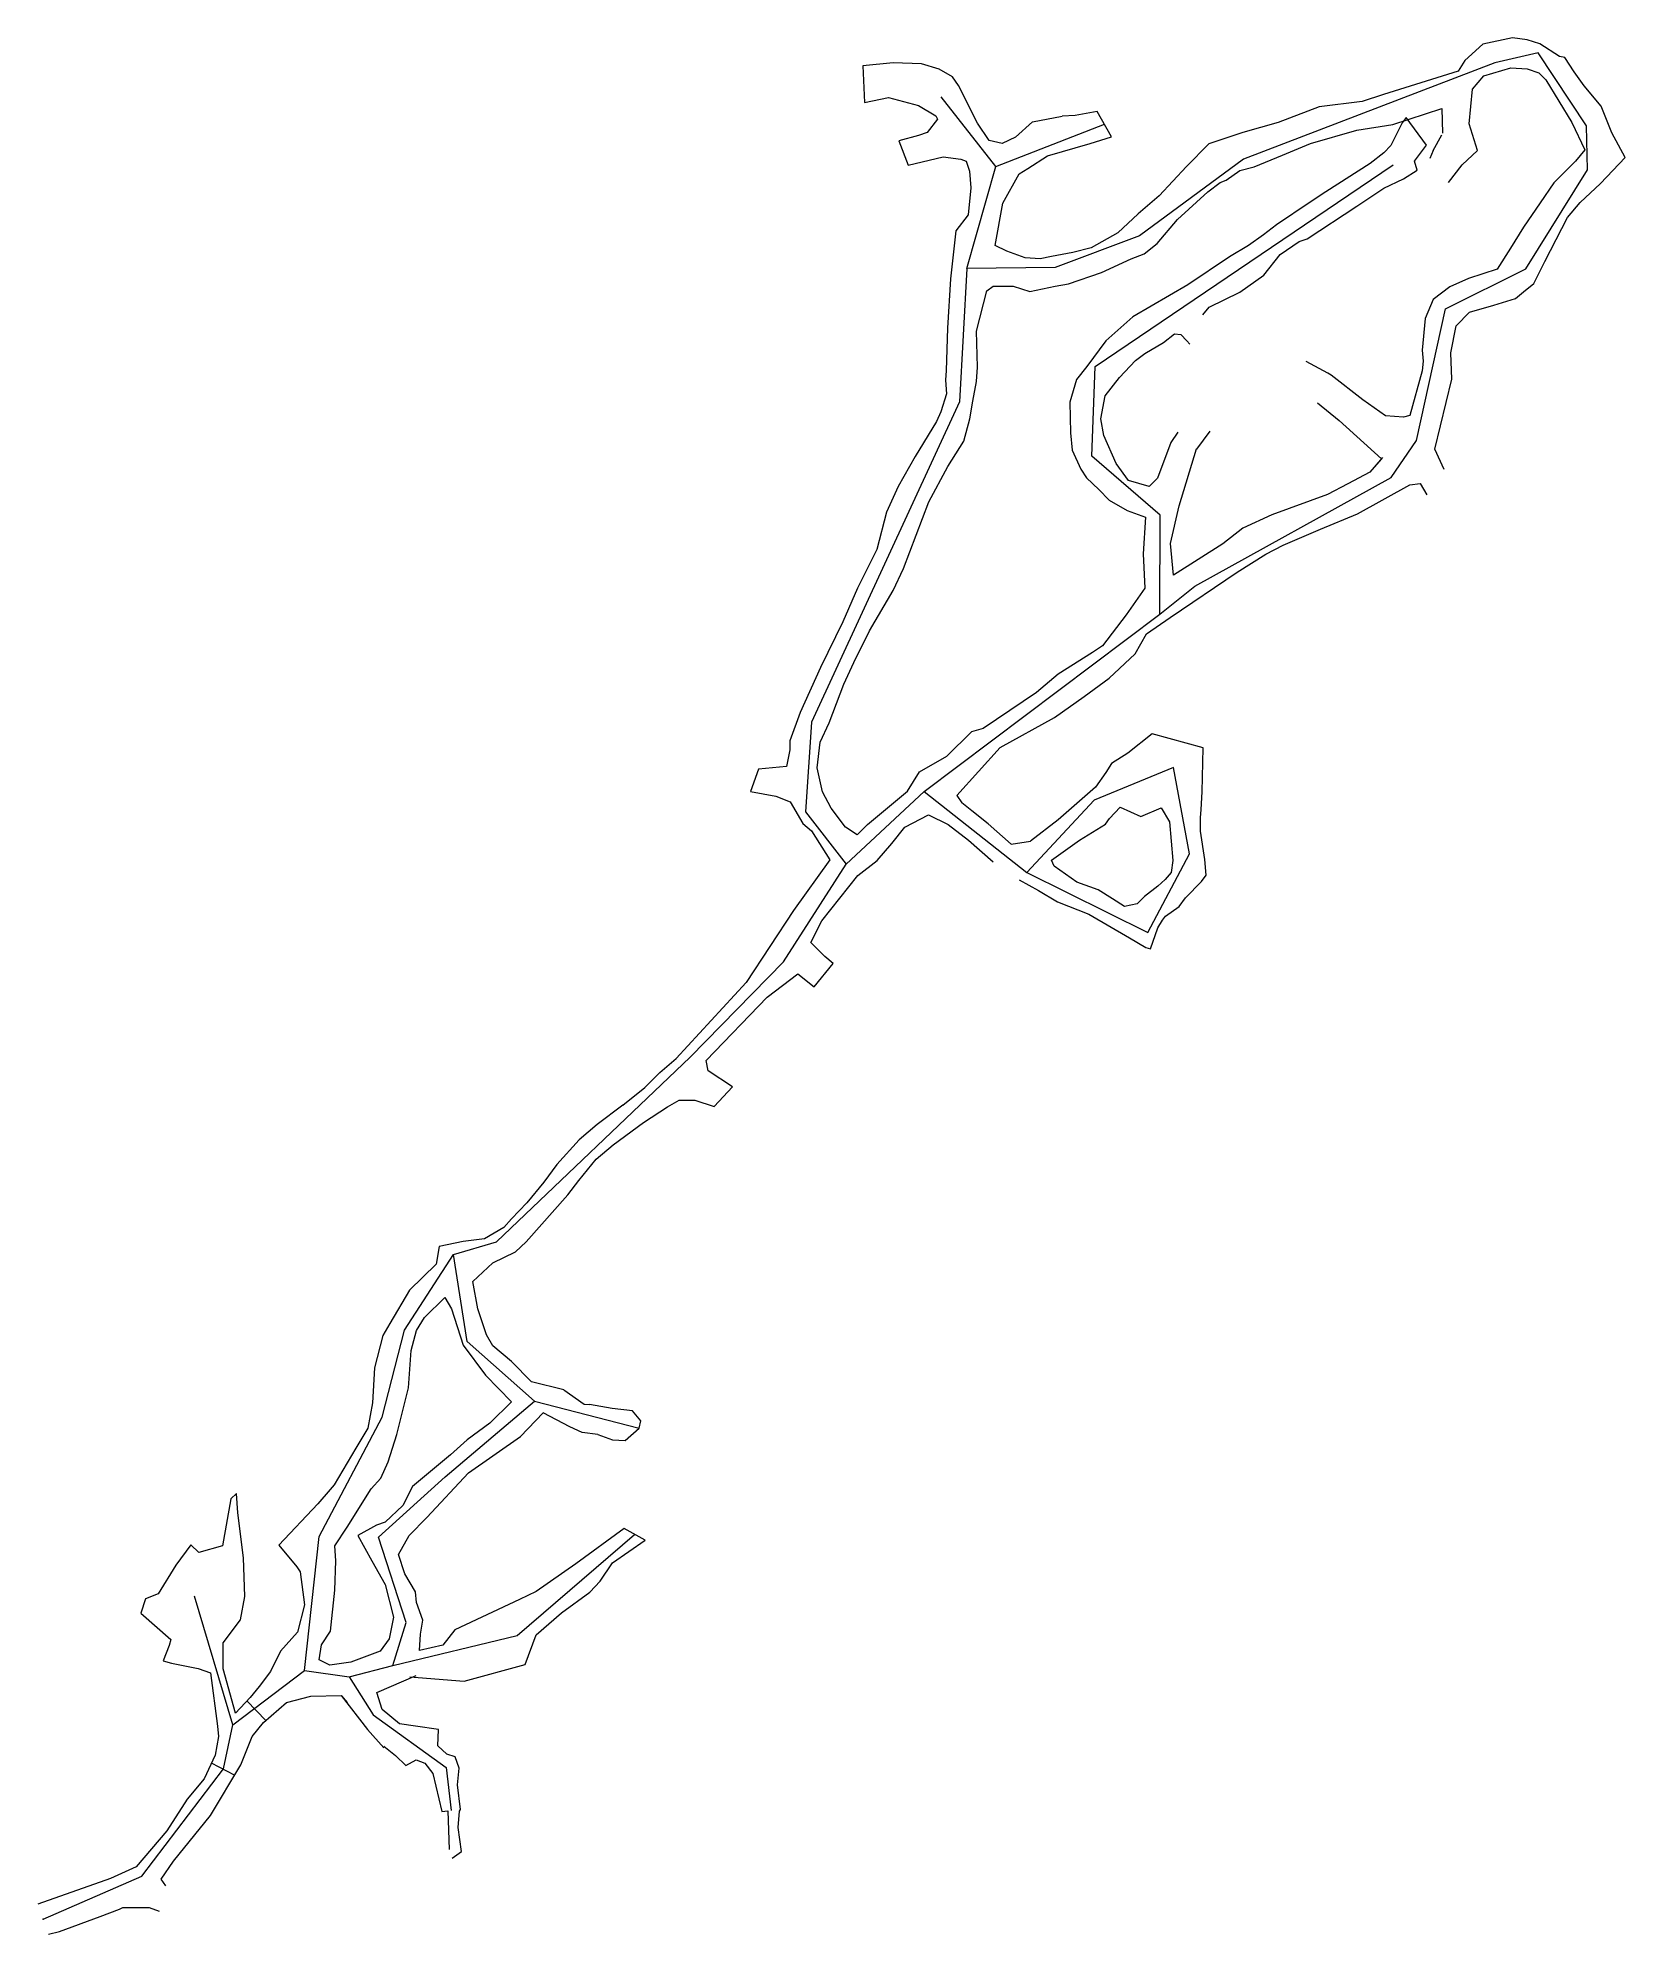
# Model space of a CAD drawing. Header units: millimetres. Extents: x 751730 to 751907, y 4175372 to 4175582.
import ezdxf

# ---------------------------------------------------------------- set-up
doc = ezdxf.new("R2010")
doc.units = ezdxf.units.MM
for name, color, linetype, lineweight in [('720', 5, 'Continuous', 13), ('GEOFENCE', 3, 'Continuous', 0), ('INIT_COORD', 5, 'Continuous', 0)]:
    doc.layers.add(name, color=color, linetype=linetype, lineweight=lineweight)

msp = doc.modelspace()

# ---------------------------------------------------------------- linework, layer by layer
at = {"layer": '720', "lineweight": 0}
for p, q in [((751890.83, 4175581.57, 742.21), (751888.86, 4175579.76, 743.6)), ((751894.14, 4175582.27, 743.39), (751890.83, 4175581.57, 742.21)), ((751895.79, 4175582.04, 742.8), (751894.14, 4175582.27, 743.39)), ((751897.18, 4175581.6, 742.3), (751895.79, 4175582.04, 742.8)), ((751899.35, 4175580.2, 742.21), (751897.18, 4175581.6, 742.3)), ((751825.3, 4175579.51, 743.74), (751821.92, 4175579.16, 743.97)), ((751828.45, 4175579.38, 743.44), (751825.3, 4175579.51, 743.74)), ((751830.43, 4175578.8, 742.65), (751828.45, 4175579.38, 743.44)), ((751888.86, 4175579.76, 743.6), (751888.11, 4175578.59, 743.88)), ((751899.97, 4175580.08, 742.21), (751899.35, 4175580.2, 742.21)), ((751900.99, 4175578.5, 741.8), (751899.97, 4175580.08, 742.21)), ((751821.92, 4175579.16, 743.97), (751822.11, 4175575.1, 743.87)), ((751831.91, 4175577.94, 742.2), (751830.43, 4175578.8, 742.65)), ((751832.57, 4175576.99, 742.28), (751831.91, 4175577.94, 742.2)), ((751888.11, 4175578.59, 743.88), (751879.8, 4175575.98, 744.32)), ((751889.69, 4175576.57, 743.81), (751890.96, 4175578.06, 743.5)), ((751890.96, 4175578.06, 743.5), (751893.97, 4175578.96, 743.4)), ((751893.97, 4175578.96, 743.4), (751895.79, 4175578.83, 742.8)), ((751895.79, 4175578.83, 742.8), (751897.06, 4175578.38, 742.21)), ((751897.06, 4175578.38, 742.21), (751897.86, 4175577.62, 741.87)), ((751897.86, 4175577.62, 741.87), (751900.72, 4175572.88, 740.49)), ((751902.1, 4175576.93, 741.53), (751900.99, 4175578.5, 741.8)), ((751822.11, 4175575.1, 743.87), (751824.8, 4175575.64, 743.78)), ((751824.8, 4175575.64, 743.78), (751828.14, 4175574.77, 742.8)), ((751834.69, 4175572.81, 741.51), (751832.57, 4175576.99, 742.28)), ((751877.44, 4175575.19, 744.39), (751872.66, 4175574.61, 744.41)), ((751879.8, 4175575.98, 744.32), (751877.44, 4175575.19, 744.39)), ((751889.34, 4175572.73, 743.95), (751889.69, 4175576.57, 743.81)), ((751903.99, 4175574.67, 740.49), (751902.1, 4175576.93, 741.53)), ((751828.14, 4175574.77, 742.8), (751830.06, 4175573.62, 742.2)), ((751830.23, 4175573.25, 742.29), (751829.07, 4175571.76, 742.66)), ((751830.06, 4175573.62, 742.2), (751830.23, 4175573.25, 742.29)), ((751840.8, 4175572.94, 741.48), (751838.9, 4175571.26, 741.17)), ((751840.8, 4175572.94, 741.48), (751844.1, 4175573.56, 741.58)), ((751845.54, 4175573.66, 741.58), (751844.1, 4175573.56, 741.58)), ((751847.97, 4175574.09, 741.58), (751845.54, 4175573.66, 741.58)), ((751849.58, 4175571.28, 741.58), (751847.97, 4175574.09, 741.58)), ((751872.66, 4175574.61, 744.41), (751868.1, 4175572.86, 743.86)), ((751880.83, 4175572.64, 744.32), (751886.27, 4175574.41, 744.31)), ((751882.34, 4175573.43, 734.2), (751881.88, 4175572.84, 734.2)), ((751884.6, 4175570.36, 734.2), (751882.34, 4175573.43, 734.2)), ((751886.27, 4175574.41, 744.31), (751886.36, 4175571.69, 744.48)), ((751905.19, 4175571.74, 740.31), (751903.99, 4175574.67, 740.49)), ((751828.11, 4175571.44, 742.09), (751825.95, 4175570.83, 742.27)), ((751825.95, 4175570.83, 742.27), (751826.96, 4175568.13, 742.02)), ((751829.07, 4175571.76, 742.66), (751828.11, 4175571.44, 742.09)), ((751835.98, 4175570.87, 741.19), (751834.69, 4175572.81, 741.51)), ((751837.41, 4175570.55, 741.05), (751835.98, 4175570.87, 741.19)), ((751838.9, 4175571.26, 741.17), (751837.41, 4175570.55, 741.05)), ((751847.22, 4175570.53, 741.58), (751849.58, 4175571.28, 741.58)), ((751864.18, 4175571.76, 743.7), (751860.41, 4175570.49, 742.9)), ((751868.1, 4175572.86, 743.86), (751864.18, 4175571.76, 743.7)), ((751871.71, 4175570.53, 744.07), (751876.83, 4175572.03, 744.32)), ((751876.83, 4175572.03, 744.32), (751880.83, 4175572.64, 744.32)), ((751881.88, 4175572.84, 734.2), (751880.61, 4175570.31, 734.2)), ((751885.33, 4175569.77, 743.8), (751886.27, 4175571.51, 743.68)), ((751890.25, 4175569.77, 743.95), (751889.34, 4175572.73, 743.95)), ((751900.72, 4175572.88, 740.49), (751902.18, 4175569.82, 739.44)), ((751906.65, 4175568.97, 740.43), (751905.19, 4175571.74, 740.31)), ((751826.96, 4175568.13, 742.02), (751830.85, 4175569.07, 741.82)), ((751830.85, 4175569.07, 741.82), (751832.82, 4175568.81, 741.25)), ((751832.82, 4175568.81, 741.25), (751833.41, 4175568.57, 741.13)), ((751840.26, 4175567.76, 740.91), (751842.47, 4175569.17, 741.51)), ((751842.47, 4175569.17, 741.51), (751847.22, 4175570.53, 741.58)), ((751860.41, 4175570.49, 742.9), (751857.92, 4175568, 742.96)), ((751865.42, 4175567.94, 743.57), (751868.59, 4175569.25, 744.01)), ((751868.59, 4175569.25, 744.01), (751871.71, 4175570.53, 744.07)), ((751879.83, 4175569.49, 734.1), (751878.32, 4175568.33, 734.03)), ((751880.61, 4175570.31, 734.2), (751879.83, 4175569.49, 734.1)), ((751883.25, 4175568.59, 734.2), (751884.6, 4175570.36, 734.2)), ((751885.33, 4175569.77, 743.8), (751884.96, 4175568.86, 744.36)), ((751888.53, 4175568.17, 743.95), (751890.25, 4175569.77, 743.95)), ((751902.18, 4175569.82, 739.44), (751901.15, 4175568.59, 739.21)), ((751903.93, 4175566.09, 739.44), (751906.65, 4175568.97, 740.43)), ((751833.41, 4175568.57, 741.13), (751833.79, 4175567.48, 740.92)), ((751833.79, 4175567.48, 740.92), (751833.93, 4175565.63, 740.72)), ((751837.49, 4175563.9, 740.13), (751839.3, 4175567.15, 740.51)), ((751839.3, 4175567.15, 740.51), (751840.26, 4175567.76, 740.91)), ((751857.92, 4175568, 742.96), (751854.88, 4175564.74, 741.86)), ((751862.31, 4175566.47, 742.9), (751863.83, 4175567.53, 743.25)), ((751863.83, 4175567.53, 743.25), (751865.42, 4175567.94, 743.57)), ((751878.32, 4175568.33, 734.03), (751873.39, 4175565.15, 734.03)), ((751879.83, 4175565.59, 734.03), (751882.03, 4175566.62, 734.4)), ((751882.03, 4175566.62, 734.4), (751883.55, 4175567.57, 734.2)), ((751883.55, 4175567.57, 734.2), (751883.25, 4175568.59, 734.2)), ((751887.02, 4175566.21, 744.36), (751888.53, 4175568.17, 743.95)), ((751901.15, 4175568.59, 739.21), (751898.75, 4175566.16, 738.6)), ((751833.93, 4175565.63, 740.72), (751833.63, 4175562.61, 740.06)), ((751854.88, 4175564.74, 741.86), (751852.54, 4175562.73, 741.01)), ((751856.9, 4175562.11, 741.86), (751860.27, 4175565.17, 742.46)), ((751860.27, 4175565.17, 742.46), (751861.66, 4175566.21, 742.84)), ((751861.66, 4175566.21, 742.84), (751862.31, 4175566.47, 742.9)), ((751873.39, 4175565.15, 734.03), (751871.67, 4175564.01, 734.1)), ((751876.83, 4175563.59, 734.19), (751879.83, 4175565.59, 734.03)), ((751898.75, 4175566.16, 738.6), (751897.2, 4175563.94, 738.2)), ((751901.65, 4175564, 738.6), (751903.93, 4175566.09, 739.44)), ((751833.63, 4175562.61, 740.06), (751832.29, 4175560.84, 739.6)), ((751836.64, 4175559.21, 739.6), (751837.49, 4175563.9, 740.13)), ((751852.54, 4175562.73, 741.01), (751850.29, 4175560.62, 740.8)), ((751871.67, 4175564.01, 734.1), (751867.93, 4175561.5, 734)), ((751871.33, 4175559.95, 734.01), (751876.83, 4175563.59, 734.19)), ((751897.2, 4175563.94, 738.2), (751895.38, 4175561.26, 738.24)), ((751900.25, 4175562.33, 738.2), (751901.65, 4175564, 738.6)), ((751832.29, 4175560.84, 739.6), (751831.67, 4175555.5, 738.48)), ((751850.29, 4175560.62, 740.8), (751847.31, 4175558.96, 740.39)), ((751854.66, 4175559.42, 741.01), (751856.9, 4175562.11, 741.86)), ((751866.45, 4175560.39, 734.12), (751864.81, 4175559.2, 734.1)), ((751867.93, 4175561.5, 734), (751866.45, 4175560.39, 734.12)), ((751895.38, 4175561.26, 738.24), (751893.91, 4175558.92, 737.53)), ((751897.73, 4175557.42, 738.08), (751900.25, 4175562.33, 738.2)), ((751837.96, 4175558.56, 739.57), (751836.64, 4175559.21, 739.6)), ((751839.97, 4175557.83, 739.9), (751837.96, 4175558.56, 739.57)), ((751845.26, 4175558.41, 740.25), (751842.9, 4175557.97, 740.24)), ((751847.31, 4175558.96, 740.39), (751845.26, 4175558.41, 740.25)), ((751851.75, 4175557.71, 740.65), (751853.21, 4175558.27, 740.88)), ((751853.21, 4175558.27, 740.88), (751854.66, 4175559.42, 741.01)), ((751864.81, 4175559.2, 734.1), (751862.7, 4175557.95, 734.3)), ((751866.52, 4175555.89, 733.91), (751868.33, 4175558.22, 734.11)), ((751868.33, 4175558.22, 734.11), (751870.42, 4175559.66, 733.96)), ((751870.42, 4175559.66, 733.96), (751871.33, 4175559.95, 734.01)), ((751893.91, 4175558.92, 738.24), (751892.44, 4175556.58, 737.53)), ((751841.66, 4175557.74, 740), (751839.97, 4175557.83, 739.9)), ((751842.9, 4175557.97, 740.24), (751841.66, 4175557.74, 740)), ((751844.78, 4175554.96, 740.49), (751848.46, 4175556.2, 740.45)), ((751848.46, 4175556.2, 740.45), (751851.75, 4175557.71, 740.65)), ((751862.7, 4175557.95, 734.3), (751858.04, 4175554.85, 733.81)), ((751892.44, 4175556.58, 737.53), (751889.24, 4175555.54, 737.41)), ((751896.52, 4175554.98, 738.12), (751897.73, 4175557.42, 738.08)), ((751831.67, 4175555.5, 738.48), (751831.33, 4175550.02, 737.69)), ((751834.56, 4175549.69, 737.69), (751835.72, 4175554.15, 738.48)), ((751835.72, 4175554.15, 738.48), (751836.41, 4175554.67, 739.08)), ((751836.41, 4175554.67, 739.08), (751838.65, 4175554.67, 739.76)), ((751838.65, 4175554.67, 739.76), (751840.51, 4175554.1, 740.26)), ((751840.51, 4175554.1, 740.26), (751843.3, 4175554.69, 740.37)), ((751843.3, 4175554.69, 740.37), (751844.78, 4175554.96, 740.49)), ((751858.04, 4175554.85, 733.81), (751851.93, 4175551.26, 733.3)), ((751860.43, 4175552.37, 734.15), (751863.82, 4175554.03, 733.96)), ((751863.82, 4175554.03, 733.96), (751866.52, 4175555.89, 733.91)), ((751887.19, 4175554.61, 737.41), (751885.34, 4175553.19, 737.41)), ((751889.24, 4175555.54, 737.41), (751887.19, 4175554.61, 737.41)), ((751894.47, 4175553.32, 737.53), (751895.38, 4175554.04, 737.97)), ((751895.38, 4175554.04, 737.97), (751896.52, 4175554.98, 738.12)), ((751859.71, 4175551.49, 734.08), (751860.43, 4175552.37, 734.15)), ((751885.34, 4175553.19, 737.41), (751884.44, 4175551.09, 737.41)), ((751889.35, 4175551.81, 737.41), (751892.05, 4175552.58, 737.53)), ((751892.05, 4175552.58, 737.53), (751894.47, 4175553.32, 737.53)), ((751831.33, 4175550.02, 737.69), (751831.19, 4175545.33, 736.6)), ((751851.93, 4175551.26, 733.3), (751848.95, 4175548.6, 733.45)), ((751884.44, 4175551.09, 737.41), (751884.12, 4175547.56, 737.41)), ((751887.27, 4175547.27, 737.49), (751887.89, 4175550.29, 737.41)), ((751887.89, 4175550.29, 737.41), (751889.35, 4175551.81, 737.41)), ((751834.69, 4175545.68, 737.1), (751834.56, 4175549.69, 737.69)), ((751848.95, 4175548.6, 733.45), (751846.85, 4175545.75, 733.6)), ((751853.27, 4175547.21, 733.34), (751855.37, 4175548.41, 733.66)), ((751855.37, 4175548.41, 733.66), (751856.58, 4175549.4, 734.04)), ((751856.58, 4175549.4, 734.04), (751857.28, 4175549.3, 734.17)), ((751857.28, 4175549.3, 734.17), (751857.96, 4175548.62, 734.74)), ((751857.96, 4175548.62, 734.74), (751858.28, 4175548.25, 734.77)), ((751834.56, 4175544.11, 736.6), (751834.69, 4175545.68, 737.1)), ((751846.85, 4175545.75, 733.6), (751845.68, 4175544.33, 733.8)), ((751850.45, 4175544.53, 733.62), (751852.26, 4175546.43, 733.45)), ((751852.26, 4175546.43, 733.45), (751853.27, 4175547.21, 733.34)), ((751873.6, 4175545.02, 740.02), (751871.21, 4175546.32, 739.08)), ((751884.21, 4175546.37, 737.41), (751884.09, 4175545.29, 737.3)), ((751884.12, 4175547.56, 737.41), (751884.21, 4175546.37, 737.41)), ((751887.41, 4175544.37, 737.3), (751887.27, 4175547.27, 737.49)), ((751831.19, 4175545.33, 736.6), (751831.14, 4175544.24, 736.6)), ((751831.14, 4175544.24, 736.6), (751831.22, 4175542.71, 736.4)), ((751834.18, 4175541.9, 736.4), (751834.56, 4175544.11, 736.6)), ((751845.68, 4175544.33, 733.8), (751844.93, 4175541.8, 734.2)), ((751848.86, 4175542.5, 733.8), (751850.45, 4175544.53, 733.62)), ((751873.97, 4175544.8, 739.74), (751873.6, 4175545.02, 740.02)), ((751877.49, 4175542.05, 738.5), (751873.97, 4175544.8, 739.74)), ((751884.09, 4175545.29, 737.3), (751882.74, 4175540.33, 737.08)), ((751885.5, 4175536.57, 736.73), (751887.41, 4175544.37, 737.3)), ((751831.22, 4175542.71, 736.4), (751830.61, 4175540.72, 735.3)), ((751833.82, 4175539.94, 735.3), (751834.18, 4175541.9, 736.4)), ((751844.93, 4175541.8, 734.2), (751845, 4175538.37, 734.19)), ((751848.39, 4175539.93, 733.94), (751848.86, 4175542.5, 733.8)), ((751872.47, 4175541.72, 739.95), (751874.87, 4175539.75, 738.79)), ((751880.04, 4175540.26, 737.85), (751877.49, 4175542.05, 738.5)), ((751830.12, 4175539.64, 734.91), (751827.76, 4175535.74, 734.33)), ((751830.61, 4175540.72, 735.3), (751830.12, 4175539.64, 734.91)), ((751833.15, 4175537.48, 734.91), (751833.82, 4175539.94, 735.3)), ((751848.71, 4175538.11, 734.04), (751848.39, 4175539.93, 733.94)), ((751874.87, 4175539.75, 738.79), (751879.57, 4175535.5, 737.24)), ((751882.02, 4175540.13, 737.74), (751880.04, 4175540.26, 737.85)), ((751882.74, 4175540.33, 737.08), (751882.02, 4175540.13, 737.74)), ((751831.37, 4175534.63, 734.49), (751833.15, 4175537.48, 734.91)), ((751845, 4175538.37, 734.19), (751845.19, 4175536.48, 734.23)), ((751850.11, 4175534.98, 734.2), (751848.71, 4175538.11, 734.04)), ((751856.16, 4175537.33, 733.3), (751854.68, 4175533.36, 733.82)), ((751856.96, 4175538.47, 733.42), (751856.16, 4175537.33, 733.3)), ((751859.07, 4175536.58, 734.65), (751860.54, 4175538.57, 733.67)), ((751827.76, 4175535.74, 734.33), (751825.86, 4175532.42, 733.52)), ((751845.19, 4175536.48, 734.23), (751846.16, 4175534.36, 734.38)), ((751857.09, 4175530.27, 734.2), (751859.03, 4175536.61, 733.27)), ((751879.71, 4175535.63, 736.65), (751878.29, 4175534.03, 736.04)), ((751879.57, 4175535.5, 737.24), (751878.29, 4175534.03, 736.04)), ((751886.55, 4175534.31, 737.13), (751885.5, 4175536.57, 736.73)), ((751829.29, 4175530.71, 733.44), (751831.37, 4175534.63, 734.49)), ((751846.16, 4175534.36, 734.38), (751846.8, 4175533.4, 734.38)), ((751846.8, 4175533.4, 734.38), (751848.18, 4175532.1, 734.33)), ((751851.47, 4175533.1, 734.01), (751850.11, 4175534.98, 734.2)), ((751853.76, 4175532.43, 734.23), (751851.47, 4175533.1, 734.01)), ((751854.68, 4175533.36, 733.82), (751853.76, 4175532.43, 734.23)), ((751878.29, 4175534.03, 736.04), (751875.85, 4175532.73, 735.94)), ((751825.86, 4175532.42, 733.52), (751824.56, 4175529.58, 732.79)), ((751848.18, 4175532.1, 734.33), (751849.32, 4175530.89, 734.26)), ((751849.32, 4175530.89, 734.26), (751851.32, 4175529.75, 734.23)), ((751873.59, 4175531.54, 735.73), (751867.41, 4175529.28, 735.44)), ((751875.85, 4175532.73, 735.94), (751873.59, 4175531.54, 735.73)), ((751876.91, 4175529.39, 735.91), (751882.73, 4175532.6, 736.48)), ((751882.73, 4175532.6, 736.48), (751883.88, 4175532.76, 736.55)), ((751883.88, 4175532.76, 736.55), (751884.63, 4175531.5, 736.77)), ((751824.56, 4175529.58, 732.79), (751823.5, 4175525.41, 731.9)), ((751826.44, 4175523.33, 731.77), (751829.29, 4175530.71, 733.44)), ((751851.32, 4175529.75, 734.23), (751853.34, 4175529.02, 734.23)), ((751853.34, 4175529.02, 734.23), (751853.11, 4175524.95, 733.99)), ((751856.12, 4175526.08, 733.99), (751857.09, 4175530.27, 734.2)), ((751867.41, 4175529.28, 735.44), (751864.17, 4175527.78, 735.07)), ((751872.82, 4175527.68, 735.61), (751876.91, 4175529.39, 735.91)), ((751864.17, 4175527.78, 735.07), (751861.96, 4175526.05, 734.85)), ((751868.65, 4175525.91, 735.35), (751872.82, 4175527.68, 735.61)), ((751823.5, 4175525.41, 731.9), (751821.34, 4175521.11, 730.92)), ((751853.11, 4175524.95, 733.99), (751853.29, 4175521.12, 733.99)), ((751856.45, 4175522.56, 734.12), (751856.12, 4175526.08, 733.99)), ((751861.96, 4175526.05, 734.85), (751856.45, 4175522.56, 734.12)), ((751863.54, 4175522.92, 734.69), (751866.74, 4175524.92, 735.05)), ((751866.74, 4175524.92, 735.05), (751868.65, 4175525.91, 735.35)), ((751825.32, 4175520.88, 731.3), (751826.44, 4175523.33, 731.77)), ((751856.09, 4175517.87, 733.99), (751863.54, 4175522.92, 734.69)), ((751821.34, 4175521.11, 730.92), (751819.71, 4175517.37, 730.34)), ((751822.67, 4175516.37, 730.34), (751825.32, 4175520.88, 731.3)), ((751853.29, 4175521.12, 733.99), (751851.21, 4175518.16, 733.22)), ((751851.21, 4175518.16, 733.22), (751848.56, 4175514.71, 732.7)), ((751819.71, 4175517.37, 730.34), (751817.23, 4175512.33, 729.28)), ((751820.95, 4175512.88, 729.57), (751822.67, 4175516.37, 730.34)), ((751853.45, 4175516.04, 733.22), (751856.09, 4175517.87, 733.99)), ((751847.47, 4175513.99, 732.55), (751843.65, 4175511.56, 732.4)), ((751848.56, 4175514.71, 732.7), (751847.47, 4175513.99, 732.55)), ((751852.21, 4175513.84, 732.7), (751853.45, 4175516.04, 733.22)), ((751817.23, 4175512.33, 729.28), (751814.98, 4175507.33, 728.87)), ((751819.84, 4175510.45, 729.01), (751820.95, 4175512.88, 729.57)), ((751849.31, 4175511.12, 732.55), (751852.21, 4175513.84, 732.7)), ((751818.18, 4175506.18, 728.84), (751819.84, 4175510.45, 729.01)), ((751843.65, 4175511.56, 732.4), (751841.23, 4175509.53, 732.08)), ((751846.53, 4175509.08, 732.4), (751849.31, 4175511.12, 732.55)), ((751841.23, 4175509.53, 732.08), (751835.31, 4175505.52, 731.66)), ((751843.25, 4175506.75, 732.46), (751846.53, 4175509.08, 732.97)), ((751814.98, 4175507.33, 728.87), (751813.81, 4175504.15, 728.4)), ((751817.21, 4175504.01, 728.4), (751818.18, 4175506.18, 728.84)), ((751835.31, 4175505.52, 731.66), (751834.02, 4175505.17, 731.82)), ((751837.21, 4175503.44, 731.78), (751843.25, 4175506.75, 732.46)), ((751813.81, 4175504.15, 728.4), (751813.81, 4175503.16, 728.78)), ((751816.86, 4175501.18, 728.4), (751817.21, 4175504.01, 728.4)), ((751834.02, 4175505.17, 731.82), (751831.28, 4175502.45, 731.15)), ((751832.4, 4175498.1, 730.78), (751837.21, 4175503.44, 731.78)), ((751854.08, 4175504.95, 738.55), (751851.38, 4175502.81, 737.23)), ((751859.78, 4175503.38, 738.63), (751854.08, 4175504.95, 738.55)), ((751813.44, 4175501.3, 728.87), (751810.36, 4175501.01, 728.61)), ((751813.81, 4175503.16, 728.78), (751813.44, 4175501.3, 728.87)), ((751828.24, 4175500.71, 730.7), (751831.28, 4175502.45, 731.15)), ((751849.58, 4175501.64, 735.44), (751848.95, 4175500.64, 735.05)), ((751851.38, 4175502.81, 737.23), (751849.58, 4175501.64, 735.44)), ((751859.66, 4175498.5, 735.87), (751859.78, 4175503.38, 738.63)), ((751810.36, 4175501.01, 728.61), (751809.47, 4175498.54, 728.61)), ((751817.47, 4175498.51, 728.36), (751816.86, 4175501.18, 728.4)), ((751826.89, 4175498.57, 730.24), (751828.24, 4175500.71, 730.7)), ((751848.95, 4175500.64, 735.05), (751847.81, 4175499, 734.32)), ((751809.47, 4175498.54, 728.61), (751812.27, 4175498, 728.64)), ((751812.27, 4175498, 728.64), (751813.87, 4175497.38, 728.48)), ((751813.87, 4175497.38, 728.48), (751815.26, 4175494.98, 728.54)), ((751818.43, 4175496.7, 728.36), (751817.47, 4175498.51, 728.36)), ((751822.47, 4175494.86, 729), (751826.89, 4175498.57, 730.24)), ((751832.4, 4175498.1, 730.78), (751832.93, 4175497.28, 730.59)), ((751834.07, 4175496.38, 731.3), (751832.93, 4175497.28, 730.59)), ((751847.81, 4175499, 734.32), (751843.65, 4175495.4, 732.78)), ((751859.54, 4175496.52, 735.22), (751859.66, 4175498.5, 735.87)), ((751815.26, 4175494.98, 728.54), (751816.22, 4175494.16, 728.58)), ((751820.01, 4175494.57, 728.65), (751818.43, 4175496.7, 728.36)), ((751826.6, 4175494.56, 729.26), (751829.24, 4175495.94, 730.14)), ((751829.24, 4175495.94, 730.14), (751831.43, 4175494.85, 730.9)), ((751835.87, 4175494.94, 731.82), (751834.07, 4175496.38, 731.3)), ((751843.65, 4175495.4, 732.78), (751840.58, 4175493.02, 731.99)), ((751848.92, 4175494.89, 733.88), (751849.36, 4175495.53, 734.03)), ((751849.36, 4175495.53, 734.03), (751850.53, 4175496.81, 735.1)), ((751850.53, 4175496.81, 735.1), (751852.82, 4175495.75, 737.23)), ((751852.82, 4175495.75, 737.23), (751855.08, 4175496.71, 736.1)), ((751855.08, 4175496.71, 736.1), (751856.03, 4175495.18, 735.3)), ((751856.03, 4175495.18, 735.3), (751856.4, 4175490.85, 735.05)), ((751859.45, 4175495.6, 735.28), (751859.54, 4175496.52, 735.22)), ((751859.46, 4175494.14, 735.35), (751859.45, 4175495.6, 735.28)), ((751816.22, 4175494.16, 728.58), (751818.27, 4175490.94, 728.21)), ((751821.31, 4175493.73, 728.64), (751820.01, 4175494.57, 728.65)), ((751822.47, 4175494.86, 729), (751821.31, 4175493.73, 728.64)), ((751825.15, 4175492.74, 729.01), (751826.6, 4175494.56, 729.26)), ((751831.43, 4175494.85, 730.9), (751833.69, 4175493.11, 731.7)), ((751833.69, 4175493.11, 731.7), (751836.43, 4175490.73, 732.86)), ((751838.44, 4175492.67, 732.81), (751835.87, 4175494.94, 731.82)), ((751838.44, 4175492.67, 732.81), (751840.58, 4175493.02, 731.99)), ((751842.9, 4175490.91, 732.1), (751846.03, 4175493.11, 732.88)), ((751846.03, 4175493.11, 732.88), (751848.92, 4175494.89, 733.88)), ((751859.95, 4175490.99, 735.69), (751859.46, 4175494.14, 735.35)), ((751818.27, 4175490.94, 728.21), (751814.24, 4175485.31, 727.07)), ((751821.4, 4175489.19, 728.23), (751823.53, 4175490.85, 728.77)), ((751823.53, 4175490.85, 728.77), (751825.15, 4175492.74, 729.01)), ((751843.21, 4175490.22, 733.04), (751842.9, 4175490.91, 732.1)), ((751856.4, 4175490.85, 735.05), (751856.21, 4175489.52, 734.72)), ((751860.09, 4175489.25, 735.23), (751859.95, 4175490.99, 735.69)), ((751817.39, 4175484.18, 727.11), (751821.4, 4175489.19, 728.23)), ((751839.3, 4175488.71, 733.21), (751841.47, 4175487.54, 733.34)), ((751845.71, 4175488.47, 733.69), (751843.21, 4175490.22, 733.04)), ((751855.53, 4175488.75, 734.56), (751854.74, 4175488.01, 734.3)), ((751856.21, 4175489.52, 734.72), (751855.53, 4175488.75, 734.56)), ((751859.59, 4175488.55, 735.14), (751860.09, 4175489.25, 735.23)), ((751841.47, 4175487.54, 733.34), (751843.57, 4175486.26, 733.69)), ((751848.09, 4175487.6, 734.24), (751845.71, 4175488.47, 733.69)), ((751849.69, 4175486.6, 734.05), (751848.09, 4175487.6, 734.24)), ((751851.01, 4175485.74, 733.74), (751849.69, 4175486.6, 734.05)), ((751853.26, 4175486.85, 734.3), (751852.42, 4175486.04, 734.36)), ((751854.74, 4175488.01, 734.3), (751853.26, 4175486.85, 734.3)), ((751857.09, 4175485.76, 734.3), (751857.81, 4175486.7, 734.92)), ((751857.81, 4175486.7, 734.92), (751859.59, 4175488.55, 735.14)), ((751814.24, 4175485.31, 727.07), (751808.99, 4175477.32, 725.99)), ((751843.57, 4175486.26, 733.69), (751847.04, 4175484.9, 733.85)), ((751847.04, 4175484.9, 733.85), (751851.56, 4175482.28, 733.8)), ((751852.42, 4175486.04, 734.36), (751851.01, 4175485.74, 733.74)), ((751855.23, 4175484.22, 734.39), (751855.59, 4175484.69, 734.43)), ((751855.59, 4175484.69, 734.43), (751857.09, 4175485.76, 734.3)), ((751816.16, 4175481.76, 726.74), (751817.39, 4175484.18, 727.11)), ((751853.9, 4175481.06, 733.8), (751854.72, 4175483.4, 733.8)), ((751854.72, 4175483.4, 733.8), (751855.23, 4175484.22, 734.39)), ((751817.73, 4175480.2, 727.03), (751816.16, 4175481.76, 726.74)), ((751851.56, 4175482.28, 733.8), (751853.4, 4175481.19, 734.42)), ((751853.4, 4175481.19, 734.42), (751853.9, 4175481.06, 733.8)), ((751811.29, 4175475.68, 725.9), (751814.72, 4175478.27, 726.68)), ((751814.72, 4175478.27, 726.68), (751816.52, 4175476.83, 727.53)), ((751816.52, 4175476.83, 727.53), (751818.63, 4175479.41, 727.4)), ((751818.63, 4175479.41, 727.4), (751817.73, 4175480.2, 727.03)), ((751801.21, 4175468.88, 724.2), (751808.99, 4175477.32, 725.99)), ((751804.53, 4175468.63, 724.3), (751811.29, 4175475.68, 725.9)), ((751799.36, 4175467.31, 724.1), (751801.21, 4175468.88, 724.2)), ((751804.75, 4175467.49, 724.3), (751804.53, 4175468.63, 724.3)), ((751795.28, 4175463.67, 722.67), (751797.71, 4175465.64, 723.94)), ((751797.71, 4175465.64, 723.94), (751799.36, 4175467.31, 724.1)), ((751807.47, 4175465.73, 724.77), (751804.75, 4175467.49, 724.3)), ((751805.43, 4175463.54, 724.31), (751807.47, 4175465.73, 724.77)), ((751795.28, 4175463.67, 722.67), (751792.41, 4175461.53, 722.18)), ((751797.58, 4175461.74, 722.71), (751800.23, 4175463.51, 723.94)), ((751800.23, 4175463.51, 723.94), (751801.54, 4175464.22, 724.39)), ((751801.54, 4175464.22, 724.39), (751803.26, 4175464.23, 724.76)), ((751803.26, 4175464.23, 724.76), (751805.43, 4175463.54, 724.31)), ((751792.41, 4175461.53, 722.18), (751790.42, 4175459.83, 721.79)), ((751794.19, 4175459.27, 722.23), (751797.58, 4175461.74, 722.71)), ((751790.42, 4175459.83, 721.79), (751787.93, 4175457.09, 721.39)), ((751792.29, 4175457.67, 721.72), (751794.19, 4175459.27, 722.23)), ((751787.93, 4175457.09, 721.39), (751786.5, 4175455.13, 721.16)), ((751790.39, 4175455.29, 721.4), (751792.29, 4175457.67, 721.72)), ((751786.5, 4175455.13, 721.16), (751784.6, 4175452.84, 720.89)), ((751789.14, 4175453.7, 721.31), (751790.39, 4175455.29, 721.4)), ((751784.6, 4175452.84, 720.89), (751782.91, 4175451.04, 720.54)), ((751784.53, 4175448.51, 720.5), (751789.14, 4175453.7, 721.31)), ((751782.91, 4175451.04, 720.54), (751782.03, 4175450.08, 720.36)), ((751779.9, 4175448.82, 720.15), (751777.53, 4175448.54, 720.07)), ((751782.03, 4175450.08, 720.36), (751779.9, 4175448.82, 720.15)), ((751774.87, 4175447.99, 720.1), (751774.53, 4175446, 720.31)), ((751777.53, 4175448.54, 720.07), (751774.87, 4175447.99, 720.1)), ((751780.8, 4175446.16, 720.22), (751783.35, 4175447.38, 720.51)), ((751783.35, 4175447.38, 720.51), (751784.53, 4175448.51, 720.5)), ((751774.53, 4175446, 720.31), (751771.55, 4175443.14, 720.27)), ((751778.59, 4175444.1, 719.84), (751780.8, 4175446.16, 720.22)), ((751771.55, 4175443.14, 720.27), (751769.38, 4175439.43, 719.89)), ((751779.15, 4175441.06, 720.48), (751778.59, 4175444.1, 719.84)), ((751773.21, 4175440.07, 720.2), (751775.5, 4175442.29, 720.1)), ((751775.5, 4175442.29, 720.1), (751776.23, 4175441.04, 720.12)), ((751776.23, 4175441.04, 720.12), (751777.53, 4175437.01, 720.28)), ((751780.12, 4175438.17, 720.35), (751779.15, 4175441.06, 720.48)), ((751769.38, 4175439.43, 719.89), (751768.59, 4175438.08, 719.85)), ((751771.74, 4175436.42, 719.95), (751772.32, 4175438.65, 719.88)), ((751772.32, 4175438.65, 719.88), (751773.21, 4175440.07, 720.2)), ((751780.81, 4175436.95, 720.34), (751780.12, 4175438.17, 720.35)), ((751768.59, 4175438.08, 719.85), (751767.65, 4175434.5, 719.85)), ((751771.43, 4175432.27, 719.85), (751771.74, 4175436.42, 719.95)), ((751777.53, 4175437.01, 720.28), (751780.01, 4175433.68, 720.48)), ((751782.9, 4175435.21, 720.42), (751780.81, 4175436.95, 720.34)), ((751767.65, 4175434.5, 719.85), (751767.43, 4175430.62, 719.9)), ((751785.12, 4175432.93, 720.52), (751782.9, 4175435.21, 720.42)), ((751770.16, 4175427.09, 719.9), (751771.43, 4175432.27, 719.85)), ((751780.01, 4175433.68, 720.48), (751782.9, 4175430.7, 720.58)), ((751788.69, 4175432.04, 720.48), (751785.12, 4175432.93, 720.52)), ((751788.69, 4175432.04, 720.48), (751790.98, 4175430.47, 720.54)), ((751767.43, 4175430.62, 719.9), (751766.91, 4175427.79, 719.9)), ((751782.9, 4175430.7, 720.58), (751780.5, 4175428.33, 720.5)), ((751790.98, 4175430.47, 720.54), (751791.56, 4175430.43, 720.87)), ((751794.09, 4175429.96, 720.66), (751791.56, 4175430.43, 720.87)), ((751796.33, 4175429.73, 720.72), (751794.09, 4175429.96, 720.66)), ((751797.28, 4175428.59, 720.71), (751796.33, 4175429.73, 720.72)), ((751766.91, 4175427.79, 719.9), (751765.59, 4175425.58, 720.1)), ((751780.5, 4175428.33, 720.5), (751777.97, 4175426.48, 720.45)), ((751783.91, 4175426.88, 720.66), (751786.41, 4175429.51, 720.44)), ((751789.38, 4175427.92, 720.6), (751786.41, 4175429.51, 720.44)), ((751790.75, 4175427.29, 720.48), (751789.38, 4175427.92, 720.6)), ((751795.53, 4175426.4, 720.45), (751797.07, 4175427.78, 720.59)), ((751797.07, 4175427.78, 720.59), (751797.28, 4175428.59, 720.71)), ((751765.59, 4175425.58, 720.1), (751763.17, 4175421.5, 720.1)), ((751769.18, 4175424.03, 720.1), (751770.16, 4175427.09, 719.9)), ((751777.97, 4175426.48, 720.45), (751776.12, 4175424.82, 720.45)), ((751778.1, 4175422.83, 720.29), (751783.91, 4175426.88, 720.66)), ((751792.49, 4175427.09, 720.83), (751790.75, 4175427.29, 720.48)), ((751792.49, 4175427.09, 720.83), (751794.13, 4175426.49, 720.97)), ((751794.13, 4175426.49, 720.97), (751795.53, 4175426.4, 720.45)), ((751768.37, 4175422.22, 720.1), (751769.18, 4175424.03, 720.1)), ((751776.12, 4175424.82, 720.45), (751771.89, 4175421.31, 719.9)), ((751763.17, 4175421.5, 720.1), (751762.75, 4175420.98, 720.1)), ((751767.29, 4175421.03, 720.1), (751768.37, 4175422.22, 720.1)), ((751771.89, 4175421.31, 719.9), (751770.8, 4175419.21, 719.75)), ((751773.47, 4175417.85, 719.84), (751778.1, 4175422.83, 720.29)), ((751751.69, 4175419.95, 730.69), (751750.77, 4175414.7, 728.78)), ((751752.31, 4175420.52, 731.19), (751751.69, 4175419.95, 730.69)), ((751752.47, 4175418.38, 730.72), (751752.31, 4175420.52, 731.19)), ((751761.37, 4175419.37, 720.1), (751757.05, 4175414.78, 720.1)), ((751762.75, 4175420.98, 720.1), (751761.37, 4175419.37, 720.1)), ((751764.64, 4175416.79, 720.1), (751767.29, 4175421.03, 720.1)), ((751770.8, 4175419.21, 719.75), (751768.84, 4175417.35, 719.83)), ((751753.11, 4175413.38, 728.49), (751752.47, 4175418.38, 730.72)), ((751767.88, 4175417.02, 719.85), (751765.83, 4175415.87, 719.99)), ((751768.84, 4175417.35, 719.83), (751767.88, 4175417.02, 719.85)), ((751771.52, 4175415.87, 719.78), (751773.47, 4175417.85, 719.84)), ((751763.26, 4175414.72, 720.1), (751764.64, 4175416.79, 720.1)), ((751765.83, 4175415.87, 719.99), (751767.38, 4175413.06, 719.76)), ((751770.32, 4175413.76, 719.77), (751771.52, 4175415.87, 719.78)), ((751795.4, 4175416.63, 724.94), (751790.06, 4175412.71, 724.87)), ((751794.1, 4175412.83, 725.11), (751797.76, 4175415.35, 724.94)), ((751797.76, 4175415.35, 724.94), (751795.4, 4175416.63, 724.94)), ((751747.24, 4175414.81, 729.99), (751745.58, 4175412.58, 728.89)), ((751748.16, 4175413.98, 728.92), (751747.24, 4175414.81, 729.99)), ((751750.77, 4175414.7, 728.78), (751748.16, 4175413.98, 728.92)), ((751753.24, 4175409.07, 725.74), (751753.11, 4175413.38, 728.49)), ((751757.05, 4175414.78, 720.1), (751759.03, 4175412.37, 720.1)), ((751763.24, 4175409.77, 719.9), (751763.38, 4175413.03, 720.22)), ((751763.38, 4175413.03, 720.22), (751763.26, 4175414.72, 720.1)), ((751767.38, 4175413.06, 719.76), (751768.84, 4175410.42, 719.42)), ((751771.05, 4175411.59, 719.6), (751770.32, 4175413.76, 719.77)), ((751792.75, 4175410.79, 724.87), (751794.1, 4175412.83, 725.11)), ((751745.58, 4175412.58, 728.89), (751743.62, 4175409.38, 726.43)), ((751759.03, 4175412.37, 720.1), (751759.41, 4175411.82, 720.2)), ((751759.41, 4175411.82, 720.2), (751759.87, 4175408.16, 719.9)), ((751772.24, 4175409.6, 719.53), (751771.05, 4175411.59, 719.6)), ((751790.06, 4175412.71, 724.87), (751785.64, 4175409.64, 723.9)), ((751791.58, 4175409.56, 724.87), (751792.75, 4175410.79, 724.87)), ((751742.22, 4175408.81, 725.97), (751741.71, 4175407.22, 725.28)), ((751743.62, 4175409.38, 726.43), (751742.22, 4175408.81, 725.97)), ((751752.79, 4175406.48, 724.08), (751753.24, 4175409.07, 725.74)), ((751762.78, 4175405.23, 719.85), (751763.24, 4175409.77, 719.9)), ((751768.84, 4175410.42, 719.42), (751769.77, 4175406.8, 719.29)), ((751772.34, 4175408.42, 719.62), (751772.24, 4175409.6, 719.53)), ((751783.77, 4175408.75, 723.81), (751776.58, 4175405.38, 722.71)), ((751785.64, 4175409.64, 723.9), (751783.77, 4175408.75, 723.81)), ((751788.45, 4175407.26, 723.9), (751791.58, 4175409.56, 724.87)), ((751741.71, 4175407.22, 725.28), (751745.04, 4175404.29, 723.34)), ((751759.87, 4175408.16, 719.9), (751759.09, 4175405.11, 719.83)), ((751769.77, 4175406.8, 719.29), (751769.29, 4175404.38, 719.17)), ((751773.03, 4175406.44, 719.54), (751772.34, 4175408.42, 719.62)), ((751785.64, 4175404.83, 723.89), (751788.45, 4175407.26, 723.9)), ((751750.86, 4175403.94, 722.97), (751752.79, 4175406.48, 724.08)), ((751759.09, 4175405.11, 719.83), (751757.23, 4175403.02, 719.52)), ((751761.79, 4175403.7, 719.73), (751762.78, 4175405.23, 719.85)), ((751769.29, 4175404.38, 719.17), (751768.29, 4175403.01, 719.12)), ((751772.65, 4175403.09, 719.38), (751772.76, 4175404.91, 719.38)), ((751772.76, 4175404.91, 719.38), (751773.03, 4175406.44, 719.54)), ((751776.58, 4175405.38, 722.71), (751775.26, 4175403.66, 722.04)), ((751784.42, 4175401.54, 723.99), (751785.64, 4175404.83, 723.89)), ((751744.83, 4175403.65, 723.17), (751744.17, 4175401.94, 723.74)), ((751745.04, 4175404.29, 723.34), (751744.83, 4175403.65, 723.17)), ((751750.84, 4175401.06, 719.93), (751750.86, 4175403.94, 722.97)), ((751757.23, 4175403.02, 719.52), (751756.11, 4175400.74, 719.22)), ((751761.52, 4175402.06, 719.42), (751761.79, 4175403.7, 719.73)), ((751768.29, 4175403.01, 719.12), (751765.05, 4175401.77, 719.06)), ((751775.26, 4175403.66, 722.04), (751772.65, 4175403.09, 719.38)), ((751744.17, 4175401.94, 723.74), (751745.12, 4175401.66, 723.37)), ((751745.12, 4175401.66, 723.37), (751748.08, 4175401.07, 721.9)), ((751748.08, 4175401.07, 721.9), (751749.43, 4175400.6, 719.93)), ((751749.43, 4175400.6, 719.93), (751750.23, 4175394.69, 719.41)), ((751752.2, 4175396.13, 719.21), (751750.84, 4175401.06, 719.93)), ((751756.11, 4175400.74, 719.22), (751754.85, 4175399.08, 719.15)), ((751762.69, 4175401.45, 719.17), (751761.52, 4175402.06, 719.42)), ((751765.05, 4175401.77, 719.06), (751762.69, 4175401.45, 719.17)), ((751767.92, 4175398.4, 719.25), (751772.29, 4175400.31, 719.26)), ((751771.59, 4175400.17, 721.22), (751777.62, 4175399.68, 723.01)), ((751777.62, 4175399.68, 723.01), (751784.42, 4175401.54, 723.99)), ((751754.85, 4175399.08, 719.15), (751753.85, 4175397.87, 719.05)), ((751760.58, 4175398.02, 719.09), (751763.96, 4175398.1, 719.29)), ((751763.96, 4175398.1, 719.29), (751766.9, 4175394.29, 719.36)), ((751768.53, 4175396.54, 719.33), (751767.92, 4175398.4, 719.25)), ((751753.85, 4175397.87, 719.05), (751752.2, 4175396.13, 719.21)), ((751755.6, 4175395.32, 719.08), (751753.49, 4175397.48, 719.08)), ((751755.32, 4175395.08, 719.08), (751757.87, 4175397.29, 719.07)), ((751757.87, 4175397.29, 719.07), (751760.58, 4175398.02, 719.09)), ((751763.99, 4175398.04, 719.31), (751764.63, 4175397.3, 719.39)), ((751770.46, 4175394.92, 719.05), (751768.53, 4175396.54, 719.33)), ((751750.23, 4175394.69, 719.41), (751750.33, 4175393.54, 719.13)), ((751754.07, 4175393.53, 719.06), (751755.32, 4175395.08, 719.08)), ((751766.9, 4175394.29, 719.36), (751768.72, 4175392.27, 719.28)), ((751772.21, 4175394.69, 718.93), (751770.46, 4175394.92, 719.05)), ((751774.77, 4175394.31, 719.3), (751772.21, 4175394.69, 718.93)), ((751774.7, 4175392.48, 719.28), (751774.77, 4175394.31, 719.3)), ((751750.33, 4175393.54, 719.13), (751749.97, 4175391.47, 719.17)), ((751752.8, 4175390.36, 719.13), (751754.07, 4175393.53, 719.06)), ((751768.72, 4175392.44, 719.5), (751770, 4175391.43, 719.22)), ((751775.71, 4175391.56, 719.05), (751774.7, 4175392.48, 719.28)), ((751749.97, 4175391.47, 719.17), (751748.74, 4175388.83, 719.22)), ((751749.45, 4175384.76, 719.28), (751752.8, 4175390.36, 719.13)), ((751752.12, 4175389.23, 719.16), (751749.55, 4175390.57, 719.18)), ((751770, 4175391.43, 719.22), (751771.16, 4175390.29, 719.34)), ((751771.16, 4175390.29, 719.34), (751772.3, 4175390.94, 719.23)), ((751772.3, 4175390.94, 719.23), (751773.25, 4175390.56, 719.22)), ((751773.25, 4175390.56, 719.22), (751774.16, 4175389.41, 718.92)), ((751776.62, 4175391.27, 719.3), (751775.71, 4175391.56, 719.05)), ((751777.07, 4175390.01, 718.97), (751776.62, 4175391.27, 719.3)), ((751776.9, 4175388.15, 718.59), (751777.07, 4175390.01, 718.97)), ((751748.74, 4175388.83, 719.22), (751746.85, 4175386.57, 719.34)), ((751774.16, 4175389.41, 718.92), (751775.15, 4175385.21, 717.97)), ((751777.22, 4175385.4, 717.97), (751776.9, 4175388.15, 718.59)), ((751746.85, 4175386.57, 719.34), (751744.57, 4175383.05, 719.42)), ((751745.32, 4175379.67, 719.41), (751749.45, 4175384.76, 719.28)), ((751775.15, 4175385.21, 717.97), (751775.8, 4175385.27, 717.97)), ((751775.8, 4175385.27, 717.97), (751775.96, 4175380.97, 715.83)), ((751776.96, 4175383.41, 717.27), (751777.13, 4175385.22, 718.66)), ((751777.34, 4175380.75, 715.83), (751776.96, 4175383.41, 717.27)), ((751777.13, 4175385.22, 718.66), (751777.22, 4175385.4, 717.97)), ((751744.57, 4175383.05, 719.42), (751741.17, 4175379.04, 719.46)), ((751743.96, 4175377.66, 719.18), (751745.32, 4175379.67, 719.41)), ((751776.29, 4175380, 715.22), (751777.34, 4175380.75, 715.83)), ((751738.32, 4175377.73, 719.12), (751730.26, 4175374.91, 718.2)), ((751741.17, 4175379.04, 719.46), (751738.32, 4175377.73, 719.12)), ((751744.48, 4175376.95, 719.26), (751743.96, 4175377.66, 719.18)), ((751732.67, 4175371.86, 718.31), (751737.17, 4175373.54, 718.65)), ((751737.17, 4175373.54, 718.65), (751739.32, 4175374.35, 718.89)), ((751739.32, 4175374.35, 718.89), (751739.71, 4175374.54, 718.93)), ((751739.71, 4175374.54, 718.93), (751741.4, 4175374.52, 719.11)), ((751741.4, 4175374.52, 719.11), (751742.62, 4175374.51, 719.12)), ((751742.62, 4175374.51, 719.12), (751743.72, 4175374.1, 719.07)), ((751731.44, 4175371.57, 717.85), (751732.67, 4175371.86, 718.31))]:
    msp.add_line(p, q, dxfattribs=at)
at = {"layer": 'GEOFENCE'}
for p, q in [((751892.18, 4175579.52, 743.25), (751864.25, 4175568.78, 745.24)), ((751897, 4175580.63, 742.51), (751892.18, 4175579.52, 743.25)), ((751902.38, 4175572.51, 740.22), (751897, 4175580.63, 742.51)), ((751836.73, 4175567.97, 740.84), (751830.63, 4175575.73, 742.43)), ((751836.73, 4175567.97, 740.84), (751848.78, 4175572.68, 741.58)), ((751902.46, 4175567.62, 739.2), (751902.38, 4175572.51, 740.22)), ((751864.25, 4175568.78, 745.24), (751852.68, 4175560.26, 740.93)), ((751833.48, 4175556.65, 738.57), (751836.73, 4175567.97, 740.84)), ((751847.75, 4175545.76, 733.62), (751880.87, 4175568.17, 734.05)), ((751895.64, 4175556.62, 738), (751902.46, 4175567.62, 739.2)), ((751852.68, 4175560.26, 740.93), (751843.33, 4175556.76, 740.28)), ((751833.48, 4175556.65, 738.57), (751832.68, 4175541.84, 736.33)), ((751843.33, 4175556.76, 740.28), (751833.48, 4175556.65, 738.57)), ((751886.71, 4175552.16, 737.43), (751895.64, 4175556.62, 738)), ((751883.49, 4175537.52, 736.76), (751886.71, 4175552.16, 737.43)), ((751847.4, 4175535.78, 734.26), (751847.75, 4175545.76, 733.62)), ((751832.68, 4175541.84, 736.33), (751816.25, 4175506.24, 728.37)), ((751880.67, 4175533.44, 736.12), (751883.49, 4175537.52, 736.76)), ((751854.97, 4175529.25, 734.15), (751847.4, 4175535.78, 734.26)), ((751858.82, 4175521.34, 735.13), (751880.67, 4175533.44, 736.12)), ((751854.95, 4175518.25, 734.44), (751854.97, 4175529.25, 734.15)), ((751854.95, 4175518.25, 734.44), (751858.82, 4175521.34, 735.13)), ((751828.77, 4175498.55, 730.09), (751854.95, 4175518.25, 734.44)), ((751816.25, 4175506.24, 728.37), (751815.55, 4175496.27, 728.43)), ((751856.45, 4175501.21, 737.31), (751847.65, 4175497.57, 734.27)), ((751858.25, 4175491.6, 735.21), (751856.45, 4175501.21, 737.31)), ((751820.09, 4175490.46, 728.28), (751828.77, 4175498.55, 730.09)), ((751828.77, 4175498.55, 730.09), (751840.18, 4175489.52, 733.71)), ((751847.65, 4175497.57, 734.27), (751840.18, 4175489.52, 733.71)), ((751815.55, 4175496.27, 728.43), (751820.09, 4175490.46, 728.28)), ((751853.62, 4175482.85, 733.79), (751858.25, 4175491.6, 735.21)), ((751813.11, 4175479.62, 726.59), (751820.09, 4175490.46, 728.28)), ((751840.18, 4175489.52, 733.71), (751853.62, 4175482.85, 733.79)), ((751802.73, 4175469.03, 724.39), (751813.11, 4175479.62, 726.59)), ((751781.23, 4175448.49, 720.35), (751802.73, 4175469.03, 724.39)), ((751770.99, 4175438.69, 719.99), (751776.44, 4175447.08, 720.13)), ((751776.44, 4175447.08, 720.13), (751781.23, 4175448.49, 720.35)), ((751777.98, 4175437.42, 720.41), (751776.44, 4175447.08, 720.13)), ((751768.51, 4175429.01, 719.9), (751770.99, 4175438.69, 719.99)), ((751785.46, 4175430.78, 720.53), (751777.98, 4175437.42, 720.41)), ((751775.53, 4175422.39, 720.29), (751785.46, 4175430.78, 720.53)), ((751785.46, 4175430.78, 720.53), (751797.07, 4175427.78, 720.59)), ((751761.51, 4175415.74, 720.05), (751768.51, 4175429.01, 719.9)), ((751768.12, 4175415.68, 719.89), (751775.53, 4175422.39, 720.29)), ((751759.9, 4175400.86, 719.04), (751761.51, 4175415.74, 720.05)), ((751771.18, 4175406.18, 719.38), (751768.12, 4175415.68, 719.89)), ((751783.52, 4175404.76, 723.91), (751796.58, 4175415.99, 724.94)), ((751751.92, 4175394.84, 719.2), (751747.67, 4175409.12, 720.93)), ((751769.69, 4175401.41, 719.18), (751771.18, 4175406.18, 719.38)), ((751769.69, 4175401.41, 719.18), (751783.52, 4175404.76, 723.91)), ((751751.92, 4175394.84, 719.2), (751759.9, 4175400.86, 719.04)), ((751759.9, 4175400.86, 719.04), (751764.85, 4175400.15, 719.16)), ((751764.85, 4175400.15, 719.16), (751769.69, 4175401.41, 719.18)), ((751764.85, 4175400.15, 719.16), (751767.52, 4175395.93, 719.29)), ((751750.87, 4175389.95, 719.17), (751751.92, 4175394.84, 719.2)), ((751767.52, 4175395.93, 719.29), (751775.63, 4175390.08, 719.06)), ((751741.79, 4175378.01, 719.23), (751750.87, 4175389.95, 719.17)), ((751775.63, 4175390.08, 719.06), (751776.19, 4175385.31, 717.97)), ((751730.85, 4175373.24, 718.03), (751741.79, 4175378.01, 719.23))]:
    msp.add_line(p, q, dxfattribs=at)
at = {"layer": 'INIT_COORD'}
msp.add_point((751730.85, 4175373.24, 718.03), dxfattribs=at)

doc.saveas('drawing.dxf')
